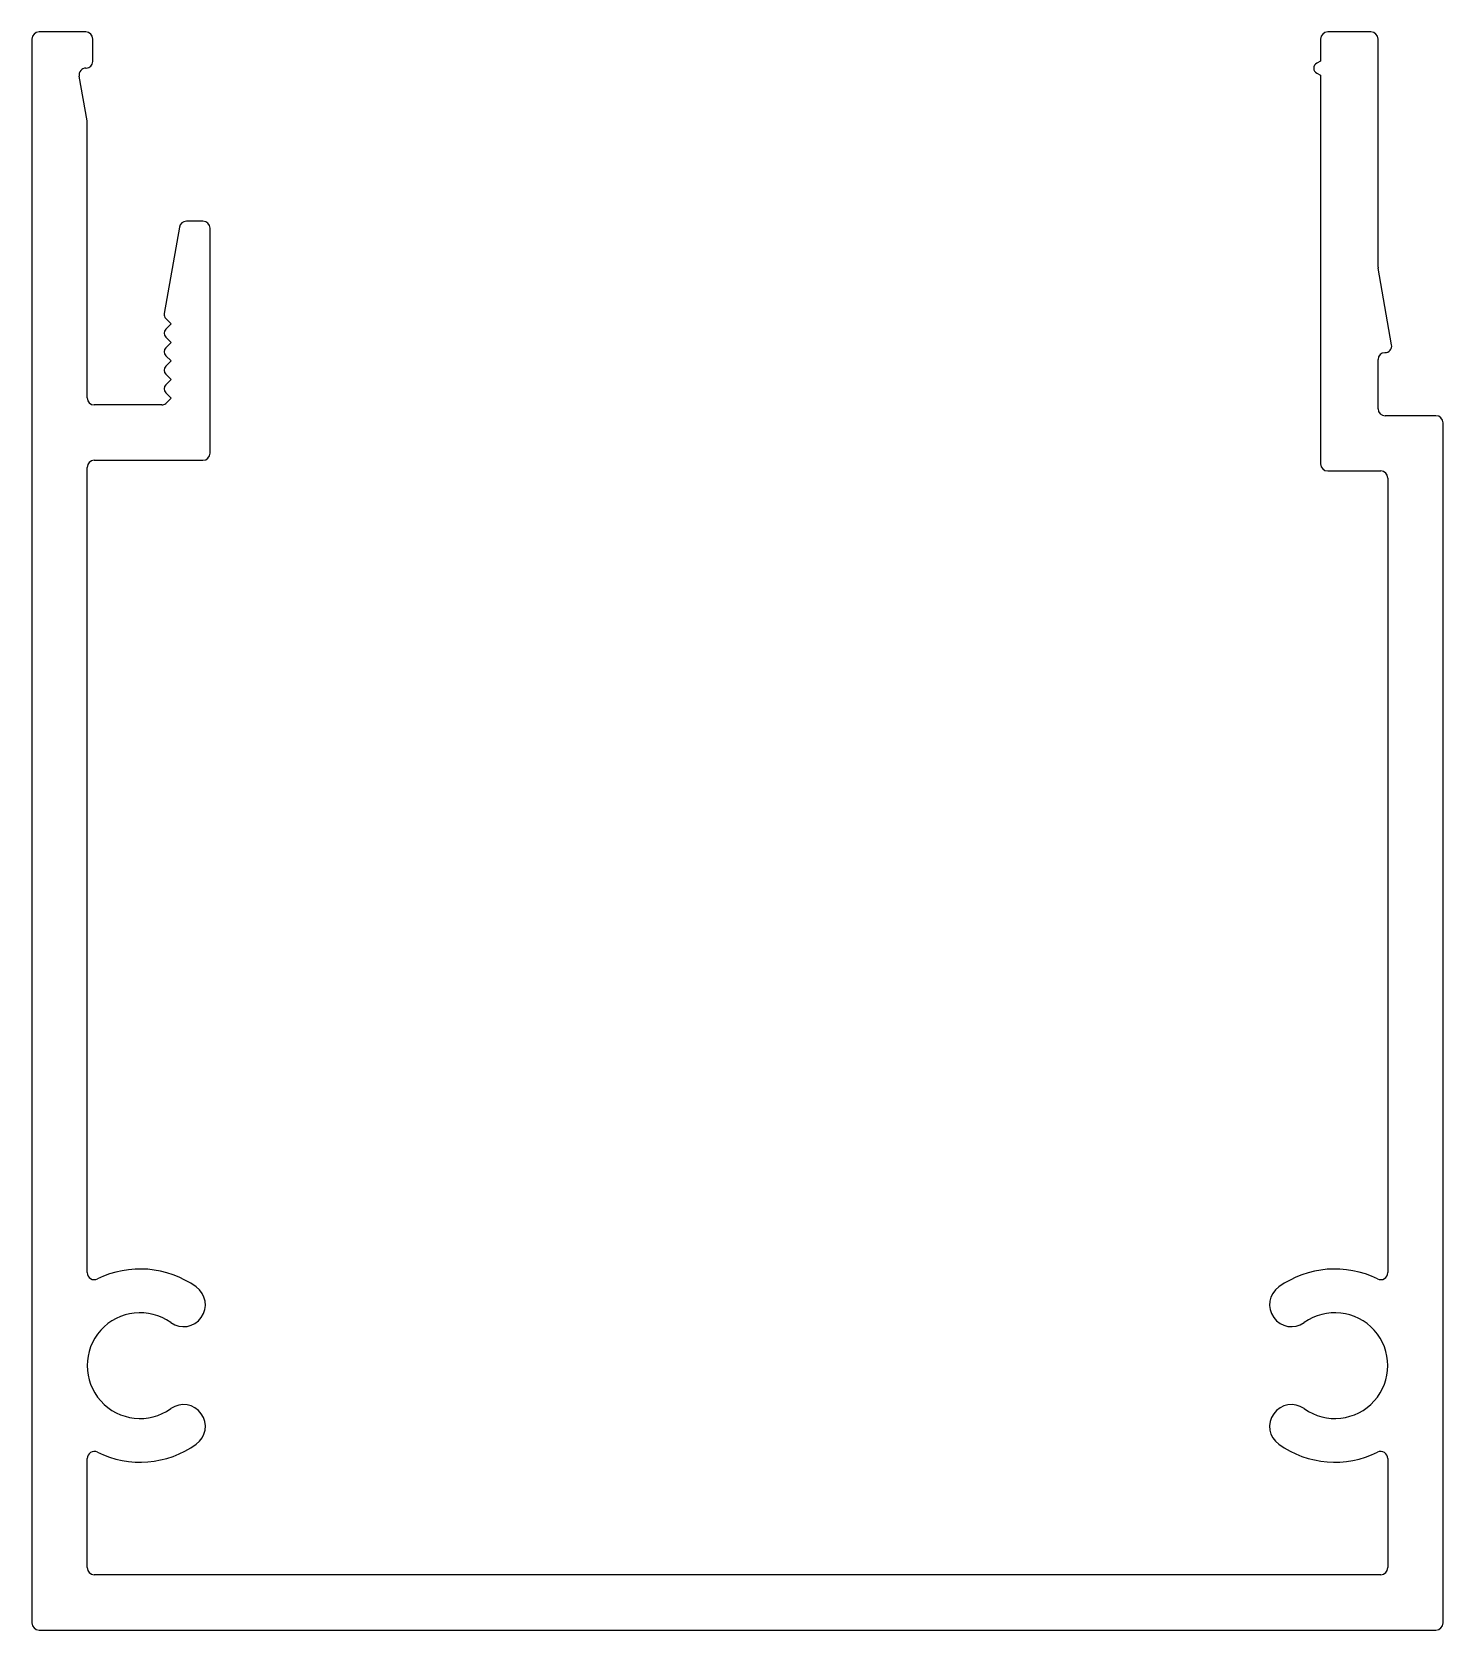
# Model space of a CAD drawing. Extents: x -25.4 to 25.3, y 0.6 to 58.
import ezdxf

# ---------------------------------------------------------------- set-up
doc = ezdxf.new("R2010")
doc.units = 0
doc.layers.add('-FRAME', color=152, linetype='CONTINUOUS')

msp = doc.modelspace()

# ---------------------------------------------------------------- linework, layer by layer
at = {"layer": '-FRAME', "color": 7}
for p, q in [((-23.436, 58.038), (-25.114, 58.038)), ((22.744, 58.038), (21.19, 58.038)), ((-25.368, 57.784), (-25.368, 0.888)), ((-23.182, 56.979), (-23.182, 57.784)), ((20.936, 57.784), (20.936, 56.991)), ((22.998, 49.593), (22.998, 57.784)), ((20.936, 56.991), (20.795, 56.915)), ((-23.386, 54.842), (-23.67, 56.454)), ((-23.433, 56.738), (-23.423, 56.738)), ((20.795, 56.558), (20.936, 56.481)), ((20.936, 56.481), (20.936, 42.521)), ((-23.382, 44.892), (-23.382, 54.798)), ((-19.224, 51.238), (-19.819, 51.238)), ((-20.07, 51.028), (-20.617, 47.919)), ((-18.97, 42.906), (-18.97, 50.984)), ((23.486, 46.801), (23.001, 49.549)), ((-20.56, 47.74), (-20.37, 47.55)), ((-20.37, 47.55), (-20.559, 47.361)), ((-20.559, 47.074), (-20.37, 46.885)), ((-20.37, 46.885), (-20.559, 46.695)), ((23.239, 46.518), (23.248, 46.518)), ((-20.559, 46.408), (-20.37, 46.219)), ((-20.37, 46.219), (-20.559, 46.03)), ((22.998, 44.506), (22.998, 46.276)), ((-20.559, 45.742), (-20.37, 45.553)), ((-20.37, 45.553), (-20.559, 45.364)), ((-20.37, 44.888), (-20.561, 44.697)), ((-20.559, 45.077), (-20.37, 44.888)), ((-20.704, 44.638), (-23.128, 44.638)), ((25.08, 44.253), (23.252, 44.252)), ((25.334, 0.888), (25.334, 43.999)), ((-23.128, 42.652), (-19.224, 42.652)), ((-23.382, 13.473), (-23.382, 42.398)), ((21.19, 42.267), (23.094, 42.267)), ((23.348, 42.013), (23.348, 13.473)), ((-23.382, 2.874), (-23.382, 6.792)), ((23.348, 6.792), (23.348, 2.874)), ((23.094, 2.62), (-23.128, 2.62)), ((-25.114, 0.634), (25.08, 0.634))]:
    msp.add_line(p, q, dxfattribs=at)
for centre, radius, start, end in [((-25.114, 57.784), 0.254, 90, 180), ((-23.436, 57.784), 0.254, 0, 90), ((21.19, 57.784), 0.254, 90, 180), ((22.744, 57.784), 0.254, 360, 90), ((-23.423, 56.979), 0.241, 270, 360), ((20.892, 56.736), 0.203, 118.5831, 241.4169), ((-23.433, 56.496), 0.241, 90, 190), ((-23.636, 54.798), 0.254, 0, 10), ((-19.819, 50.984), 0.254, 90, 170.01478), ((-19.224, 50.984), 0.254, 360, 90), ((23.252, 49.593), 0.254, 180, 190), ((-20.417, 47.884), 0.203, 170.01478, 225), ((-20.416, 47.217), 0.203, 135, 225), ((-20.416, 46.552), 0.203, 135, 225), ((23.239, 46.276), 0.241, 90, 180), ((23.248, 46.759), 0.241, 270, 10), ((-20.416, 45.886), 0.203, 135, 225), ((-20.416, 45.22), 0.203, 135, 225), ((-23.128, 44.892), 0.254, 180, 270), ((-20.704, 44.841), 0.203, 270, 315), ((23.252, 44.506), 0.254, 180, 270), ((25.08, 43.999), 0.254, 360, 90), ((-23.128, 42.398), 0.254, 90, 180), ((-19.224, 42.906), 0.254, 270, 0), ((21.19, 42.521), 0.254, 180, 270), ((23.094, 42.013), 0.254, 0.00003, 90.00003), ((-23.128, 13.473), 0.254, 180, 296.23142), ((-21.482, 10.132), 3.47, 54.46693, 116.23142), ((21.448, 10.132), 3.47, 63.76858, 125.53307), ((23.094, 13.473), 0.254, 243.76858, 360), ((-19.922, 12.317), 0.785, 234.46693, 54.46693), ((19.887, 12.317), 0.785, 125.53307, 305.53307), ((-21.482, 10.132), 1.9, 54.46693, 305.53307), ((21.448, 10.132), 1.9, 234.46693, 125.53307), ((-19.922, 7.947), 0.785, 305.53307, 125.53307), ((19.887, 7.947), 0.785, 54.46693, 234.46693), ((-23.128, 6.792), 0.254, 63.76858, 180), ((-21.482, 10.132), 3.47, 243.76858, 305.53307), ((21.448, 10.132), 3.47, 234.46693, 296.23142), ((23.094, 6.792), 0.254, 360, 116.23142), ((-23.128, 2.874), 0.254, 180, 270), ((23.094, 2.874), 0.254, 270, 0), ((-25.114, 0.888), 0.254, 180, 270), ((25.08, 0.888), 0.254, 270, 0)]:
    msp.add_arc(centre, radius, start, end, dxfattribs=at)

doc.saveas('drawing.dxf')
